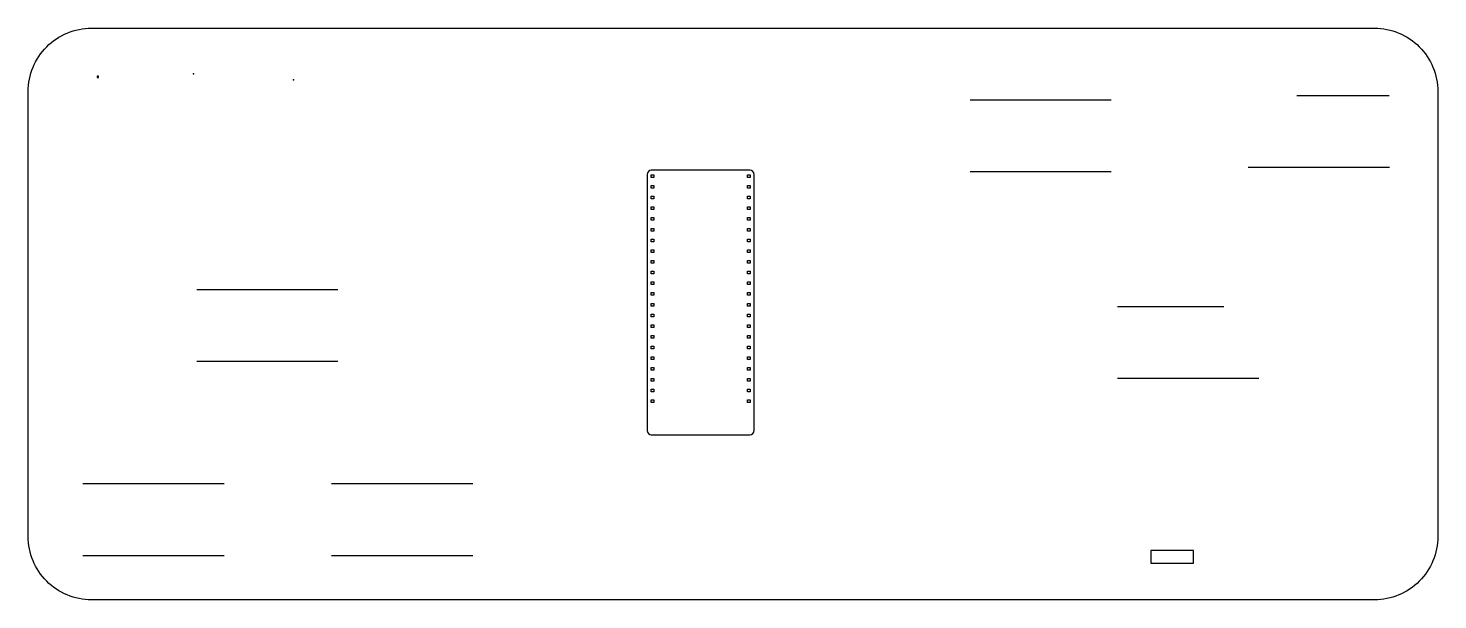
# Model space of a CAD drawing. Header units: millimetres. Extents: x 70 to 405, y -197 to -61.
import ezdxf

# ---------------------------------------------------------------- set-up
doc = ezdxf.new("R2010")
doc.units = ezdxf.units.MM
doc.layers.get('0').update_dxf_attribs({"linetype": 'CONTINUOUS'})

msp = doc.modelspace()

# ---------------------------------------------------------------- linework, layer by layer
for p, q in [((294, -78.45), (327.5, -78.45)), ((393.45, -77.55), (371.55, -77.55)), ((327.5, -95.55), (294, -95.55)), ((393.5, -94.55), (360, -94.55)), ((110.5, -123.45), (144, -123.45)), ((329, -127.45), (354.2269, -127.45)), ((144, -140.55), (110.5, -140.55)), ((362.5, -144.55), (329, -144.55)), ((83.5, -169.45), (117, -169.45)), ((142.5, -169.45), (176, -169.45)), ((117, -186.55), (83.5, -186.55)), ((176, -186.55), (142.5, -186.55))]:
    msp.add_line(p, q)
for points in [[(85.5, -61.5), (390, -61.5, -0.4142136), (405, -76.5), (405, -182, -0.4142136), (390, -197), (85.5, -197, -0.4142136), (70.5, -182), (70.5, -76.5, -0.4142136)], [(241.77, -95.16), (218.37, -95.16, 0.41421356), (217.37, -96.16), (217.37, -156.9, 0.41421356), (218.37, -157.9), (241.77, -157.9, 0.41421356), (242.77, -156.9), (242.77, -96.16, 0.41421356)]]:
    msp.add_lwpolyline(points, format="xyb", close=True)
for points in [[(87.2, -73.16), (87.2, -72.84), (86.88, -72.84), (86.88, -73.16)], [(218.3225, -96.8775), (218.3225, -96.2425), (218.9575, -96.2425), (218.9575, -96.8775)], [(241.1825, -96.8775), (241.1825, -96.2425), (241.8175, -96.2425), (241.8175, -96.8775)], [(218.3225, -99.4175), (218.3225, -98.7825), (218.9575, -98.7825), (218.9575, -99.4175)], [(241.1825, -99.4175), (241.1825, -98.7825), (241.8175, -98.7825), (241.8175, -99.4175)], [(218.3225, -101.9575), (218.3225, -101.3225), (218.9575, -101.3225), (218.9575, -101.9575)], [(241.1825, -101.9575), (241.1825, -101.3225), (241.8175, -101.3225), (241.8175, -101.9575)], [(218.3225, -104.4975), (218.3225, -103.8625), (218.9575, -103.8625), (218.9575, -104.4975)], [(218.3225, -107.0375), (218.3225, -106.4025), (218.9575, -106.4025), (218.9575, -107.0375)], [(241.1825, -104.4975), (241.1825, -103.8625), (241.8175, -103.8625), (241.8175, -104.4975)], [(241.1825, -107.0375), (241.1825, -106.4025), (241.8175, -106.4025), (241.8175, -107.0375)], [(218.3225, -109.5775), (218.3225, -108.9425), (218.9575, -108.9425), (218.9575, -109.5775)], [(241.1825, -109.5775), (241.1825, -108.9425), (241.8175, -108.9425), (241.8175, -109.5775)], [(218.3225, -112.1175), (218.3225, -111.4825), (218.9575, -111.4825), (218.9575, -112.1175)], [(241.1825, -112.1175), (241.1825, -111.4825), (241.8175, -111.4825), (241.8175, -112.1175)], [(218.3225, -114.6575), (218.3225, -114.0225), (218.9575, -114.0225), (218.9575, -114.6575)], [(218.3225, -117.1975), (218.3225, -116.5625), (218.9575, -116.5625), (218.9575, -117.1975)], [(241.1825, -114.6575), (241.1825, -114.0225), (241.8175, -114.0225), (241.8175, -114.6575)], [(241.1825, -117.1975), (241.1825, -116.5625), (241.8175, -116.5625), (241.8175, -117.1975)], [(218.3225, -119.7375), (218.3225, -119.1025), (218.9575, -119.1025), (218.9575, -119.7375)], [(241.1825, -119.7375), (241.1825, -119.1025), (241.8175, -119.1025), (241.8175, -119.7375)], [(218.3225, -122.2775), (218.3225, -121.6425), (218.9575, -121.6425), (218.9575, -122.2775)], [(241.1825, -122.2775), (241.1825, -121.6425), (241.8175, -121.6425), (241.8175, -122.2775)], [(218.3225, -124.8175), (218.3225, -124.1825), (218.9575, -124.1825), (218.9575, -124.8175)], [(218.3225, -127.3575), (218.3225, -126.7225), (218.9575, -126.7225), (218.9575, -127.3575)], [(241.1825, -124.8175), (241.1825, -124.1825), (241.8175, -124.1825), (241.8175, -124.8175)], [(241.1825, -127.3575), (241.1825, -126.7225), (241.8175, -126.7225), (241.8175, -127.3575)], [(218.3225, -129.8975), (218.3225, -129.2625), (218.9575, -129.2625), (218.9575, -129.8975)], [(241.1825, -129.8975), (241.1825, -129.2625), (241.8175, -129.2625), (241.8175, -129.8975)], [(218.3225, -132.4375), (218.3225, -131.8025), (218.9575, -131.8025), (218.9575, -132.4375)], [(241.1825, -132.4375), (241.1825, -131.8025), (241.8175, -131.8025), (241.8175, -132.4375)], [(218.3225, -134.9775), (218.3225, -134.3425), (218.9575, -134.3425), (218.9575, -134.9775)], [(218.3225, -137.5175), (218.3225, -136.8825), (218.9575, -136.8825), (218.9575, -137.5175)], [(241.1825, -134.9775), (241.1825, -134.3425), (241.8175, -134.3425), (241.8175, -134.9775)], [(241.1825, -137.5175), (241.1825, -136.8825), (241.8175, -136.8825), (241.8175, -137.5175)], [(218.3225, -140.0575), (218.3225, -139.4225), (218.9575, -139.4225), (218.9575, -140.0575)], [(241.1825, -140.0575), (241.1825, -139.4225), (241.8175, -139.4225), (241.8175, -140.0575)], [(218.3225, -142.5975), (218.3225, -141.9625), (218.9575, -141.9625), (218.9575, -142.5975)], [(241.1825, -142.5975), (241.1825, -141.9625), (241.8175, -141.9625), (241.8175, -142.5975)], [(218.3225, -145.1375), (218.3225, -144.5025), (218.9575, -144.5025), (218.9575, -145.1375)], [(218.3225, -147.6775), (218.3225, -147.0425), (218.9575, -147.0425), (218.9575, -147.6775)], [(241.1825, -145.1375), (241.1825, -144.5025), (241.8175, -144.5025), (241.8175, -145.1375)], [(241.1825, -147.6775), (241.1825, -147.0425), (241.8175, -147.0425), (241.8175, -147.6775)], [(218.3225, -150.2175), (218.3225, -149.5825), (218.9575, -149.5825), (218.9575, -150.2175)], [(241.1825, -150.2175), (241.1825, -149.5825), (241.8175, -149.5825), (241.8175, -150.2175)], [(336.88, -188.3), (347.04, -188.3), (347.04, -185.3), (336.88, -185.3)]]:
    msp.add_lwpolyline(points, close=True)
for p in [(109.7, -72.34), (133.444, -73.77)]:
    msp.add_point(p)

doc.saveas('drawing.dxf')
